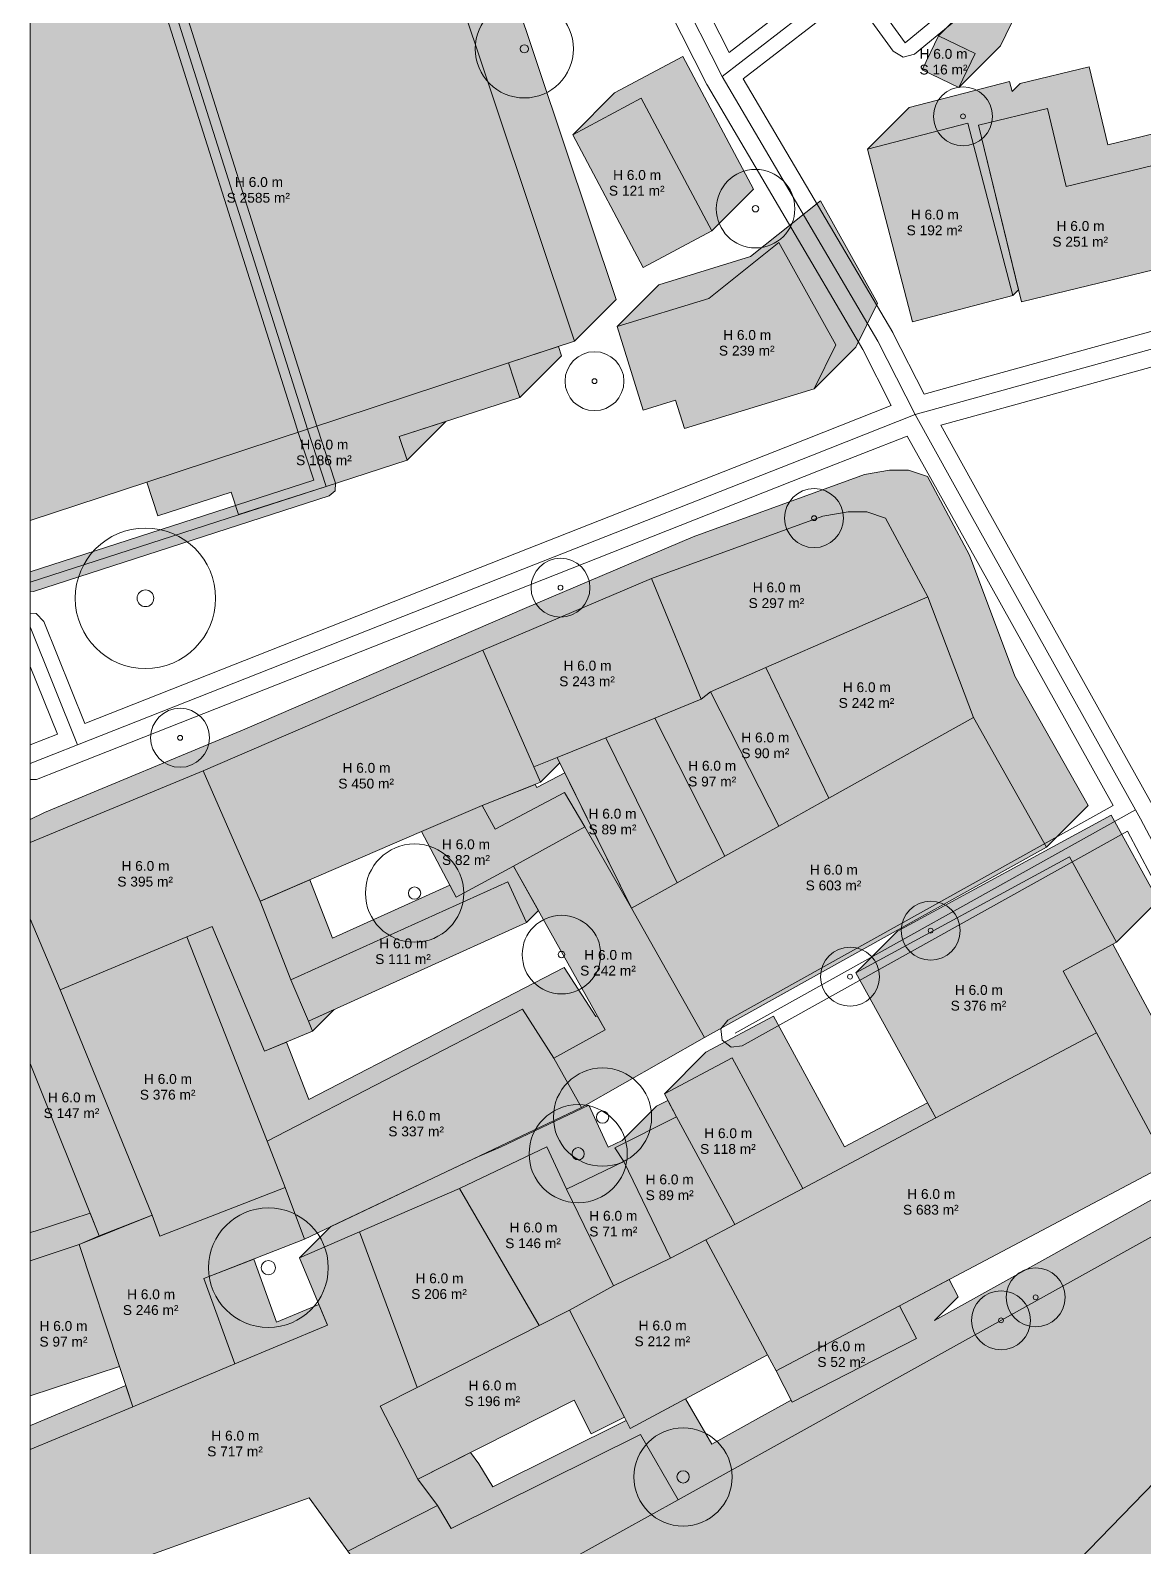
# Model space of a CAD drawing. Header units: metres. Extents: x -4 to 969, y -5 to 964.
# Drawn here: x 0 to 113.4, y 262.5 to 416.8 of the extents above; entities that cross this region are included whole.
import ezdxf

# ---------------------------------------------------------------- set-up
doc = ezdxf.new("R2010")
doc.units = ezdxf.units.M
doc.header["$MEASUREMENT"] = 0
for name, color, linetype, lineweight, true_color in [('TPX_BUILDING_AREAS_TEXT', 7, 'CONTINUOUS', 0, 0x000000), ('TPX_BUILDING_HEIGHTS_TEXT', 7, 'CONTINUOUS', 0, 0x000000), ('TPX_BUILDINGS', 7, 'CONTINUOUS', 0, 0x000000), ('TPX_BUILDINGS_HATCH', 7, 'CONTINUOUS', 0, 0xf0f0f0), ('TPX_BUILDINGS_SHADOWS_HATCH', 7, 'CONTINUOUS', 0, 0x000000), ('TPX_BUILDINGS_SHADOWS_OUTLINES', 7, 'CONTINUOUS', 0, 0x000000), ('TPX_CONTOUR_LINES_5M', 7, 'CONTINUOUS', 0, 0x969696), ('TPX_FRAME_PROJECT', 7, 'CONTINUOUS', 0, 0x000000), ('TPX_ROADS_AXES', 7, 'CONTINUOUS', 0, 0x323232), ('TPX_ROADS_CONTOURS', 7, 'CONTINUOUS', 0, 0x646464), ('TPX_ROADS_HATCH', 7, 'CONTINUOUS', 0, 0xc8c8c8), ('TPX_VEGETATION_GREEN_SPACES', 7, 'CONTINUOUS', 0, 0x58ba48), ('TPX_VEGETATION_GREEN_SPACES_HATCH', 7, 'CONTINUOUS', 0, 0x58ba48), ('TPX_VEGETATION_TREES_INDIVIDUAL', 7, 'CONTINUOUS', 0, 0x136734)]:
    doc.layers.add(name, color=color, linetype=linetype, lineweight=lineweight, true_color=true_color)
doc.styles.add('TPX_TEXTE', font='arial.ttf')

# ---------------------------------------------------------------- blocks, each defined once
blk = doc.blocks.new('TREETR003_CR040')
at = {"layer": 'TPX_VEGETATION_TREES_INDIVIDUAL'}
for radius in [4, 0.333]:
    blk.add_circle((0, 0, 0.04), radius, dxfattribs=at)
blk = doc.blocks.new('TREETR003_CR030')
at = {"layer": 'TPX_VEGETATION_TREES_INDIVIDUAL'}
for radius in [3, 0.25]:
    blk.add_circle((0, 0, 0.04), radius, dxfattribs=at)
blk = doc.blocks.new('TREETR007_CR061')
at = {"layer": 'TPX_VEGETATION_TREES_INDIVIDUAL'}
for radius in [6.09, 0.725]:
    blk.add_circle((0, 0, 0.04), radius, dxfattribs=at)
blk = doc.blocks.new('TREETR006_CR050')
at = {"layer": 'TPX_VEGETATION_TREES_INDIVIDUAL'}
for radius in [5, 0.625]:
    blk.add_circle((0, 0, 0.04), radius, dxfattribs=at)
blk = doc.blocks.new('TREETR009_CR072')
at = {"layer": 'TPX_VEGETATION_TREES_INDIVIDUAL'}
for radius in [7.15, 0.851]:
    blk.add_circle((0, 0, 0.04), radius, dxfattribs=at)
blk = doc.blocks.new('TREETR004_CR050')
at = {"layer": 'TPX_VEGETATION_TREES_INDIVIDUAL'}
for radius in [5, 0.417]:
    blk.add_circle((0, 0, 0.04), radius, dxfattribs=at)

msp = doc.modelspace()

# ---------------------------------------------------------------- hatches: boundary and pattern name
at = {"layer": 'TPX_BUILDINGS_HATCH'}
for points in [[(0, 421.73), (0, 366.92), (11.86, 370.82), (28.21, 376.21), (48.7, 382.96), (55.4, 385.16), (38.92, 434.54), (25.62, 430.16), (12.5, 425.84), (0, 421.73)], [(92.48, 416.24), (90.81, 412.81), (94.53, 411), (96.19, 414.44), (92.48, 416.24)], [(62.2, 409.91), (55.23, 406.19), (62.41, 392.68), (69.39, 396.39), (62.2, 409.91)], [(103.55, 408.87), (96.53, 407.17), (100.9, 389.17), (118.98, 393.56), (116.54, 403.61), (105.47, 400.93), (103.55, 408.87)], [(95.44, 407.38), (85.22, 404.72), (89.81, 387.15), (100.02, 389.81), (95.44, 407.38)], [(69.08, 389.53), (59.74, 386.68), (62.38, 378.16), (65.7, 379.17), (66.59, 376.27), (79.79, 380.31), (82.02, 384.8), (76.21, 395.23), (69.08, 389.53)], [(28.21, 376.21), (11.86, 370.82), (12.98, 367.4), (20.44, 369.81), (21.19, 367.52), (30.13, 370.39), (38.36, 373.05), (37.56, 375.47), (49.85, 379.44), (48.7, 382.96), (28.21, 376.21)], [(80.69, 367.36), (63.26, 361), (68.29, 348.73), (69.25, 349.49), (74.88, 351.96), (91.37, 359.14), (87.08, 367.17), (85.17, 367.81), (83.25, 367.8), (80.69, 367.36)], [(63.26, 361), (46.08, 353.72), (51.28, 341.84), (53.65, 342.8), (58.59, 344.8), (63.59, 346.81), (68.29, 348.73), (63.26, 361)], [(91.37, 359.14), (74.88, 351.96), (81.29, 338.65), (96.01, 346.85), (91.37, 359.14)], [(46.08, 353.72), (17.6, 341.43), (23.41, 328.16), (39.81, 335.25), (46, 337.92), (51.94, 340.28), (51.28, 341.84), (46.08, 353.72)], [(74.88, 351.96), (69.25, 349.49), (76.2, 335.81), (81.29, 338.65), (74.88, 351.96)], [(68.29, 348.73), (63.59, 346.81), (70.72, 332.76), (76.2, 335.81), (69.25, 349.49), (68.29, 348.73)], [(65.85, 330.04), (61.22, 327.47), (68.65, 314.29), (103.45, 333.67), (96.01, 346.85), (81.29, 338.65), (76.2, 335.81), (70.72, 332.76), (65.85, 330.04)], [(58.59, 344.8), (53.65, 342.8), (61.22, 327.47), (65.85, 330.04), (58.59, 344.8)], [(0, 334.13), (0, 326.36), (3.04, 319.15), (15.95, 324.54), (18.51, 325.6), (23.85, 312.91), (28.74, 314.95), (28.31, 315.96), (26.54, 320.16), (23.41, 328.16), (17.6, 341.43), (0, 334.13)], [(46, 337.92), (39.81, 335.25), (43.36, 328.59), (49.2, 331.74), (56.44, 335.75), (54.38, 339.23), (47.32, 335.49), (46, 337.92)], [(56.44, 335.75), (49.2, 331.74), (58.53, 315.06), (53.31, 312.18), (56.12, 307.16), (68.65, 314.29), (61.22, 327.47), (56.44, 335.75)], [(105.79, 332.69), (84.05, 320.88), (92.18, 306.1), (108.55, 314.77), (105.14, 321.05), (110.57, 324), (105.79, 332.69)], [(48.63, 330.15), (26.54, 320.16), (28.31, 315.96), (50.53, 326), (48.63, 330.15)], [(0, 326.36), (0, 311.66), (7.01, 294.1), (12.42, 296.22), (3.04, 319.15), (0, 326.36)], [(15.95, 324.54), (3.04, 319.15), (12.42, 296.22), (13.17, 294.08), (25.96, 299.04), (24.12, 303.74), (15.95, 324.54)], [(50.11, 317.17), (24.12, 303.74), (25.96, 299.04), (27.92, 293.77), (56.12, 307.16), (53.31, 312.18), (50.11, 317.17)], [(71.72, 295.27), (68.77, 293.71), (75.06, 281.98), (75.94, 280.35), (88.48, 286.98), (115.73, 301.4), (108.55, 314.77), (92.18, 306.1), (78.64, 298.92), (71.72, 295.27)], [(71.44, 312.23), (64.55, 308.56), (65.8, 306.21), (71.72, 295.27), (78.64, 298.92), (71.44, 312.23)], [(65.8, 306.21), (59.5, 303.05), (60.41, 301.67), (65.19, 291.82), (68.77, 293.71), (71.72, 295.27), (65.8, 306.21)], [(52.6, 303.17), (43.69, 298.93), (51.79, 284.97), (54.9, 286.54), (59.36, 289.02), (54.58, 298.87), (52.6, 303.17)], [(60.41, 301.67), (54.58, 298.87), (59.36, 289.02), (65.19, 291.82), (60.41, 301.67)], [(51.88, 259.41), (50.87, 258.84), (61.04, 240.58), (66.4, 230.96), (82.03, 203.8), (107.04, 217.86), (105.44, 220.68), (117.71, 227.5), (119.15, 224.94), (146.28, 239.99), (151.2, 254.45), (143.21, 268.67), (141.3, 267.61), (134.1, 280.42), (135.65, 281.28), (125.07, 300.07), (65.96, 267.22), (51.88, 259.41)], [(12.42, 296.22), (4.97, 293.21), (9.09, 280.79), (10.43, 276.71), (20.83, 281.06), (17.68, 289.76), (27.92, 293.77), (25.96, 299.04), (13.17, 294.08), (12.42, 296.22)], [(43.69, 298.93), (33.51, 294.52), (39.39, 278.68), (51.79, 284.97), (43.69, 298.93)], [(0, 272.34), (0, 259.76), (0.88, 257.51), (28.39, 267.44), (32.32, 261.99), (41.44, 266.65), (39.44, 269.32), (35.62, 276.77), (39.39, 278.68), (33.51, 294.52), (27.41, 291.85), (30.24, 285.01), (20.83, 281.06), (10.43, 276.71), (0, 272.34)], [(59.36, 289.02), (54.9, 286.54), (60.48, 275.66), (61.08, 274.5), (75.06, 281.98), (68.77, 293.71), (65.19, 291.82), (59.36, 289.02)], [(0, 291.57), (0, 277.81), (9.09, 280.79), (4.97, 293.21), (0, 291.57)], [(39.39, 278.68), (35.62, 276.77), (39.44, 269.32), (55.36, 277.38), (57.11, 273.96), (60.48, 275.66), (54.9, 286.54), (51.79, 284.97), (39.39, 278.68)], [(88.48, 286.98), (75.94, 280.35), (77.58, 277.17), (90.21, 283.65), (88.48, 286.98)], [(41.44, 266.65), (32.32, 261.99), (36.46, 256.22), (38.15, 253.76), (46.19, 258.81), (50.54, 261.54), (51.88, 259.41), (65.96, 267.22), (62.13, 273.87), (42.86, 264.31), (41.44, 266.65)]]:
    msp.add_hatch(color=256, dxfattribs=at).paths.add_polyline_path(points)
at = {"layer": 'TPX_BUILDINGS_SHADOWS_HATCH'}
for points in [[(25.36, 447.66), (21.12, 443.42), (35.84, 448.27), (40.5, 435.05), (38.92, 434.54), (55.4, 385.16), (59.64, 389.4), (49.07, 421.08), (45.82, 419.31), (44.16, 422.34), (48.91, 424.92), (50.57, 421.89), (54.82, 426.14), (53.15, 429.16), (48.4, 426.58), (47.53, 425.71), (46.01, 430.25), (44.61, 429.74), (39.93, 442.69), (46.97, 445.23), (51.64, 432.28), (55.88, 436.52), (51.21, 449.47), (44.17, 446.93), (42.6, 445.36), (42.16, 446.6), (39.73, 445.69), (38.11, 450.03), (37.71, 449.82), (36.86, 451.45), (25.36, 447.66)], [(96.72, 420.48), (92.48, 416.24), (96.19, 414.44), (94.53, 411), (98.77, 415.25), (100.44, 418.68), (96.72, 420.48)], [(59.47, 410.44), (55.23, 406.19), (62.2, 409.91), (69.39, 396.39), (73.64, 400.63), (66.45, 414.15), (59.47, 410.44)], [(89.46, 408.96), (85.22, 404.72), (95.44, 407.38), (100.02, 389.81), (100.6, 390.39), (96.53, 407.17), (103.55, 408.87), (105.47, 400.93), (116.54, 403.61), (118.98, 393.56), (119.94, 394.52), (117.42, 403.99), (120.22, 404.74), (119.48, 407.54), (109.72, 405.17), (107.79, 413.11), (100.77, 411.41), (99.95, 410.59), (99.68, 411.62), (89.46, 408.96)], [(63.98, 390.92), (59.74, 386.68), (69.08, 389.53), (76.21, 395.23), (82.02, 384.8), (79.79, 380.31), (84.03, 384.55), (86.26, 389.05), (80.45, 399.47), (73.33, 393.78), (63.98, 390.92)], [(53.78, 384.63), (48.7, 382.96), (49.85, 379.44), (54.09, 383.68), (53.78, 384.63)], [(42.31, 377), (37.56, 375.47), (38.36, 373.05), (42.31, 377)], [(0, 336.47), (0, 334.13), (17.6, 341.43), (46.08, 353.72), (63.26, 361), (80.69, 367.36), (83.25, 367.8), (85.17, 367.81), (87.08, 367.17), (91.37, 359.14), (96.01, 346.85), (103.45, 333.67), (107.69, 337.91), (100.25, 351.09), (95.61, 363.39), (91.33, 371.41), (89.41, 372.05), (87.49, 372.04), (84.93, 371.6), (67.5, 365.24), (50.32, 357.96), (21.84, 345.67), (1.45, 337.21), (0, 336.47)], [(58.94, 344.94), (58.59, 344.8), (65.85, 330.04), (70.72, 332.76), (63.59, 346.81), (58.94, 344.94)], [(53.65, 342.8), (51.28, 341.84), (51.94, 340.28), (53.92, 342.26), (53.65, 342.8)], [(51.39, 340.06), (46, 337.92), (47.32, 335.49), (54.38, 339.23), (56.44, 335.75), (61.22, 327.47), (54.42, 341.25), (51.57, 339.73), (51.39, 340.06)], [(88.29, 325.13), (84.05, 320.88), (105.79, 332.69), (110.57, 324), (114.82, 328.24), (110.03, 336.93), (88.29, 325.13)], [(23.45, 328.18), (23.41, 328.16), (26.54, 320.16), (48.63, 330.15), (50.53, 326), (51.73, 327.21), (49.2, 331.74), (43.36, 328.59), (42.71, 329.8), (30.78, 324.4), (28.46, 330.34), (23.45, 328.18)], [(18.51, 325.6), (15.95, 324.54), (24.12, 303.74), (50.11, 317.17), (53.31, 312.18), (58.53, 315.06), (57.72, 316.51), (57.56, 316.43), (54.35, 321.42), (28.36, 307.98), (26.07, 313.83), (23.85, 312.91), (18.51, 325.6)], [(110.2, 323.8), (105.14, 321.05), (108.55, 314.77), (115.73, 301.4), (119.97, 305.64), (112.8, 319.01), (110.2, 323.8)], [(30.95, 317.15), (28.31, 315.96), (28.74, 314.95), (30.95, 317.15)], [(68.79, 312.8), (64.55, 308.56), (71.44, 312.23), (78.64, 298.92), (92.18, 306.1), (91.33, 307.64), (82.88, 303.16), (75.68, 316.48), (68.79, 312.8)], [(30.59, 295.04), (27.41, 291.85), (33.51, 294.52), (43.69, 298.93), (52.6, 303.17), (54.58, 298.87), (60.41, 301.67), (59.5, 303.05), (65.8, 306.21), (64.91, 307.87), (63.75, 307.29), (60.27, 303.81), (58.82, 303.12), (56.85, 307.41), (47.93, 303.17), (45.57, 302.15), (30.59, 295.04)], [(44.82, 272.04), (39.44, 269.32), (41.44, 266.65), (42.86, 264.31), (62.13, 273.87), (65.96, 267.22), (125.07, 300.07), (135.65, 281.28), (134.1, 280.42), (141.3, 267.61), (143.21, 268.67), (151.2, 254.45), (146.28, 239.99), (154.77, 248.48), (158.33, 258.94), (143.62, 287.06), (142.83, 288.46), (142.87, 288.5), (140.84, 292.37), (182.6, 303.6), (194.68, 251.25), (198.2, 254.77), (185.55, 307.5), (145.09, 296.61), (142.01, 293.54), (133.56, 308.55), (92.06, 285.5), (94.45, 287.89), (93.54, 289.66), (88.48, 286.98), (90.21, 283.65), (77.58, 277.17), (77.46, 277.39), (74.44, 275.71), (69.37, 272.9), (66.72, 277.51), (61.08, 274.5), (60.67, 275.29), (47.1, 268.55), (45.68, 270.89), (44.82, 272.04)], [(0, 294.43), (0, 291.57), (4.97, 293.21), (12.42, 296.22), (7.01, 294.1), (6.08, 296.42), (0.51, 294.59), (0, 294.43)], [(22.74, 291.74), (17.68, 289.76), (20.83, 281.06), (30.24, 285.01), (29.37, 287.11), (25.08, 285.31), (22.74, 291.74)], [(0, 274.79), (0, 272.34), (10.43, 276.71), (9.72, 278.88), (0.02, 274.81), (0, 274.79)]]:
    msp.add_hatch(color=256, dxfattribs=at).paths.add_polyline_path(points)
at = {"layer": 'TPX_ROADS_HATCH'}
msp.add_hatch(color=256, dxfattribs=at).paths.add_polyline_path([(0, 361.69), (0, 359.71), (0.31, 359.68), (30.44, 369.44), (31.02, 369.94), (31.08, 370.71), (29.16, 376.51), (28.75, 377.8), (13.45, 426.15), (10.1, 436.68), (20.48, 439.92), (21.08, 440.42), (21.13, 441.2), (20.48, 443.1), (19.98, 443.67), (19.21, 443.72), (18.64, 443.21), (18.59, 442.45), (18.91, 441.52), (8.54, 438.29), (0, 435.62), (0, 433.65), (0.3, 433.62), (8.19, 436.08), (11.54, 425.54), (26.85, 377.2), (27.26, 375.89), (28.87, 371.04), (0, 361.69)])
at = {"layer": 'TPX_VEGETATION_GREEN_SPACES_HATCH'}
msp.add_hatch(color=256, dxfattribs=at).paths.add_polyline_path([(0, 311.66), (0, 291.57), (4.97, 293.21), (7.01, 294.1), (0, 311.66)])

# ---------------------------------------------------------------- linework, layer by layer
at = {"layer": 'TPX_BUILDINGS', "elevation": 0.04}
for points in [[(0, 421.73), (0, 366.92), (11.86, 370.82), (28.21, 376.21), (48.7, 382.96), (55.4, 385.16), (38.92, 434.54), (25.62, 430.16), (12.5, 425.84)], [(92.48, 416.24), (90.81, 412.81), (94.53, 411), (96.19, 414.44)], [(62.2, 409.91), (55.23, 406.19), (62.41, 392.68), (69.39, 396.39)], [(103.55, 408.87), (96.53, 407.17), (100.9, 389.17), (118.98, 393.56), (116.54, 403.61), (105.47, 400.93)], [(95.44, 407.38), (85.22, 404.72), (89.81, 387.15), (100.02, 389.81)], [(69.08, 389.53), (59.74, 386.68), (62.38, 378.16), (65.7, 379.17), (66.59, 376.27), (79.79, 380.31), (82.02, 384.8), (76.21, 395.23)], [(28.21, 376.21), (11.86, 370.82), (12.98, 367.4), (20.44, 369.81), (21.19, 367.52), (30.13, 370.39), (38.36, 373.05), (37.56, 375.47), (49.85, 379.44), (48.7, 382.96)], [(80.69, 367.36), (63.26, 361), (68.29, 348.73), (69.25, 349.49), (74.88, 351.96), (91.37, 359.14), (87.08, 367.17), (85.17, 367.81), (83.25, 367.8)], [(63.26, 361), (46.08, 353.72), (51.28, 341.84), (53.65, 342.8), (58.59, 344.8), (63.59, 346.81), (68.29, 348.73)], [(91.37, 359.14), (74.88, 351.96), (81.29, 338.65), (96.01, 346.85)], [(46.08, 353.72), (17.6, 341.43), (23.41, 328.16), (39.81, 335.25), (46, 337.92), (51.94, 340.28), (51.28, 341.84)], [(74.88, 351.96), (69.25, 349.49), (76.2, 335.81), (81.29, 338.65)], [(68.29, 348.73), (63.59, 346.81), (70.72, 332.76), (76.2, 335.81), (69.25, 349.49)], [(65.85, 330.04), (61.22, 327.47), (68.65, 314.29), (103.45, 333.67), (96.01, 346.85), (81.29, 338.65), (76.2, 335.81), (70.72, 332.76)], [(58.59, 344.8), (53.65, 342.8), (61.22, 327.47), (65.85, 330.04)], [(0, 334.13), (0, 326.36), (3.04, 319.15), (15.95, 324.54), (18.51, 325.6), (23.85, 312.91), (28.74, 314.95), (28.31, 315.96), (26.54, 320.16), (23.41, 328.16), (17.6, 341.43)], [(46, 337.92), (39.81, 335.25), (43.36, 328.59), (49.2, 331.74), (56.44, 335.75), (54.38, 339.23), (47.32, 335.49)], [(56.44, 335.75), (49.2, 331.74), (58.53, 315.06), (53.31, 312.18), (56.12, 307.16), (68.65, 314.29), (61.22, 327.47)], [(105.79, 332.69), (84.05, 320.88), (92.18, 306.1), (108.55, 314.77), (105.14, 321.05), (110.57, 324)], [(48.63, 330.15), (26.54, 320.16), (28.31, 315.96), (50.53, 326)], [(0, 326.36), (0, 311.66), (7.01, 294.1), (12.42, 296.22), (3.04, 319.15)], [(15.95, 324.54), (3.04, 319.15), (12.42, 296.22), (13.17, 294.08), (25.96, 299.04), (24.12, 303.74)], [(50.11, 317.17), (24.12, 303.74), (25.96, 299.04), (27.92, 293.77), (56.12, 307.16), (53.31, 312.18)], [(71.72, 295.27), (68.77, 293.71), (75.06, 281.98), (75.94, 280.35), (88.48, 286.98), (115.73, 301.4), (108.55, 314.77), (92.18, 306.1), (78.64, 298.92)], [(71.44, 312.23), (64.55, 308.56), (65.8, 306.21), (71.72, 295.27), (78.64, 298.92)], [(65.8, 306.21), (59.5, 303.05), (60.41, 301.67), (65.19, 291.82), (68.77, 293.71), (71.72, 295.27)], [(52.6, 303.17), (43.69, 298.93), (51.79, 284.97), (54.9, 286.54), (59.36, 289.02), (54.58, 298.87)], [(60.41, 301.67), (54.58, 298.87), (59.36, 289.02), (65.19, 291.82)], [(51.88, 259.41), (50.87, 258.84), (61.04, 240.58), (66.4, 230.96), (82.03, 203.8), (107.04, 217.86), (105.44, 220.68), (117.71, 227.5), (119.15, 224.94), (146.28, 239.99), (151.2, 254.45), (143.21, 268.67), (141.3, 267.61), (134.1, 280.42), (135.65, 281.28), (125.07, 300.07), (65.96, 267.22)], [(12.42, 296.22), (4.97, 293.21), (9.09, 280.79), (10.43, 276.71), (20.83, 281.06), (17.68, 289.76), (27.92, 293.77), (25.96, 299.04), (13.17, 294.08)], [(43.69, 298.93), (33.51, 294.52), (39.39, 278.68), (51.79, 284.97)], [(0, 272.34), (0, 259.76), (0.88, 257.51), (28.39, 267.44), (32.32, 261.99), (41.44, 266.65), (39.44, 269.32), (35.62, 276.77), (39.39, 278.68), (33.51, 294.52), (27.41, 291.85), (30.24, 285.01), (20.83, 281.06), (10.43, 276.71)], [(59.36, 289.02), (54.9, 286.54), (60.48, 275.66), (61.08, 274.5), (75.06, 281.98), (68.77, 293.71), (65.19, 291.82)], [(0, 291.57), (0, 277.81), (9.09, 280.79), (4.97, 293.21)], [(39.39, 278.68), (35.62, 276.77), (39.44, 269.32), (55.36, 277.38), (57.11, 273.96), (60.48, 275.66), (54.9, 286.54), (51.79, 284.97)], [(88.48, 286.98), (75.94, 280.35), (77.58, 277.17), (90.21, 283.65)], [(41.44, 266.65), (32.32, 261.99), (36.46, 256.22), (38.15, 253.76), (46.19, 258.81), (50.54, 261.54), (51.88, 259.41), (65.96, 267.22), (62.13, 273.87), (42.86, 264.31)]]:
    msp.add_lwpolyline(points, close=True, dxfattribs=at)
at = {"layer": 'TPX_BUILDINGS_SHADOWS_OUTLINES', "elevation": 0.04}
for points in [[(38.92, 434.54), (55.4, 385.16), (59.64, 389.4), (49.07, 421.08)], [(133.56, 308.55), (92.06, 285.5), (94.45, 287.89), (93.54, 289.66), (88.48, 286.98), (90.21, 283.65), (77.58, 277.17), (77.46, 277.39), (74.44, 275.71), (69.37, 272.9), (66.72, 277.51), (61.08, 274.5), (60.67, 275.29), (47.1, 268.55), (45.68, 270.89), (44.82, 272.04), (39.44, 269.32), (41.44, 266.65), (42.86, 264.31), (62.13, 273.87), (65.96, 267.22), (125.07, 300.07)]]:
    msp.add_lwpolyline(points, dxfattribs=at)
for points in [[(96.72, 420.48), (92.48, 416.24), (96.19, 414.44), (94.53, 411), (98.77, 415.25), (100.44, 418.68)], [(59.47, 410.44), (55.23, 406.19), (62.2, 409.91), (69.39, 396.39), (73.64, 400.63), (66.45, 414.15)], [(89.46, 408.96), (85.22, 404.72), (95.44, 407.38), (100.02, 389.81), (100.6, 390.39), (96.53, 407.17), (103.55, 408.87), (105.47, 400.93), (116.54, 403.61), (118.98, 393.56), (119.94, 394.52), (117.42, 403.99), (120.22, 404.74), (119.48, 407.54), (109.72, 405.17), (107.79, 413.11), (100.77, 411.41), (99.95, 410.59), (99.68, 411.62)], [(63.98, 390.92), (59.74, 386.68), (69.08, 389.53), (76.21, 395.23), (82.02, 384.8), (79.79, 380.31), (84.03, 384.55), (86.26, 389.05), (80.45, 399.47), (73.33, 393.78)], [(53.78, 384.63), (48.7, 382.96), (49.85, 379.44), (54.09, 383.68)], [(42.31, 377), (37.56, 375.47), (38.36, 373.05)], [(0, 336.47), (0, 334.13), (17.6, 341.43), (46.08, 353.72), (63.26, 361), (80.69, 367.36), (83.25, 367.8), (85.17, 367.81), (87.08, 367.17), (91.37, 359.14), (96.01, 346.85), (103.45, 333.67), (107.69, 337.91), (100.25, 351.09), (95.61, 363.39), (91.33, 371.41), (89.41, 372.05), (87.49, 372.04), (84.93, 371.6), (67.5, 365.24), (50.32, 357.96), (21.84, 345.67), (1.45, 337.21)], [(58.94, 344.94), (58.59, 344.8), (65.85, 330.04), (70.72, 332.76), (63.59, 346.81)], [(53.65, 342.8), (51.28, 341.84), (51.94, 340.28), (53.92, 342.26)], [(51.39, 340.06), (46, 337.92), (47.32, 335.49), (54.38, 339.23), (56.44, 335.75), (61.22, 327.47), (54.42, 341.25), (51.57, 339.73)], [(88.29, 325.13), (84.05, 320.88), (105.79, 332.69), (110.57, 324), (114.82, 328.24), (110.03, 336.93)], [(23.45, 328.18), (23.41, 328.16), (26.54, 320.16), (48.63, 330.15), (50.53, 326), (51.73, 327.21), (49.2, 331.74), (43.36, 328.59), (42.71, 329.8), (30.78, 324.4), (28.46, 330.34)], [(18.51, 325.6), (15.95, 324.54), (24.12, 303.74), (50.11, 317.17), (53.31, 312.18), (58.53, 315.06), (57.72, 316.51), (57.56, 316.43), (54.35, 321.42), (28.36, 307.98), (26.07, 313.83), (23.85, 312.91)], [(110.2, 323.8), (105.14, 321.05), (108.55, 314.77), (115.73, 301.4), (119.97, 305.64), (112.8, 319.01)], [(30.95, 317.15), (28.31, 315.96), (28.74, 314.95)], [(68.79, 312.8), (64.55, 308.56), (71.44, 312.23), (78.64, 298.92), (92.18, 306.1), (91.33, 307.64), (82.88, 303.16), (75.68, 316.48)], [(30.59, 295.04), (27.41, 291.85), (33.51, 294.52), (43.69, 298.93), (52.6, 303.17), (54.58, 298.87), (60.41, 301.67), (59.5, 303.05), (65.8, 306.21), (64.91, 307.87), (63.75, 307.29), (60.27, 303.81), (58.82, 303.12), (56.85, 307.41), (47.93, 303.17), (45.57, 302.15)], [(0, 294.43), (0, 291.57), (4.97, 293.21), (12.42, 296.22), (7.01, 294.1), (6.08, 296.42), (0.51, 294.59)], [(22.74, 291.74), (17.68, 289.76), (20.83, 281.06), (30.24, 285.01), (29.37, 287.11), (25.08, 285.31)], [(0, 274.79), (0, 272.34), (10.43, 276.71), (9.72, 278.88), (0.02, 274.81)]]:
    msp.add_lwpolyline(points, close=True, dxfattribs=at)
at = {"layer": 'TPX_CONTOUR_LINES_5M', "elevation": 0.05}
msp.add_lwpolyline([(135.97, 291.19), (101.03, 255.18), (105.76, 248.61), (135.97, 265.52), (135.97, 291.19)], dxfattribs=at)
at = {"layer": 'TPX_FRAME_PROJECT', "elevation": 0}
msp.add_lwpolyline([(0, 0), (966.9, 0), (966.9, 960.67), (0, 960.67)], close=True, dxfattribs=at)
at = {"layer": 'TPX_ROADS_AXES', "elevation": 0.03}
for points in [[(2.12, 530.16), (10.57, 515.84), (33.86, 475.48), (61.4, 429.92), (70.43, 412.1), (86.29, 385.16), (90.08, 377.71)], [(111.27, 466.52), (125.54, 447.38), (124.89, 445.05), (89.06, 415.55), (83.99, 422.61), (70.43, 412.1)], [(0, 360.63), (30.13, 370.39), (28.21, 376.21), (27.8, 377.5), (12.5, 425.84), (8.84, 437.33)], [(284.23, 414.64), (270.72, 413.88), (252.47, 412.47), (217.74, 410.56), (190.24, 405.84), (134.01, 389.85), (96.46, 379.47), (90.08, 377.71)], [(90.08, 377.71), (79.62, 373.58), (50.15, 361.97), (4.82, 344.09), (0, 342.19)], [(90.08, 377.71), (95.8, 367.44), (112.52, 337.46), (113.04, 336.54), (146.49, 273.42), (166.04, 237.21)], [(4.82, 344.09), (0, 356.08)], [(112.52, 337.46), (71.75, 314.75)]]:
    msp.add_lwpolyline(points, dxfattribs=at)
at = {"layer": 'TPX_ROADS_CONTOURS', "elevation": 0.03}
for points in [[(181.24, 446.54), (188.47, 407.16), (133.54, 391.53), (95.99, 381.16), (90.99, 379.77), (87.85, 385.95), (87.8, 386.05), (72.59, 411.87), (83.68, 420.47), (87.84, 414.68), (88.87, 414.07), (90.02, 414.4), (125.84, 443.89)], [(59.87, 429.07), (68.87, 411.31), (68.93, 411.21), (84.75, 384.32), (87.64, 378.63), (78.98, 375.21), (49.51, 363.6), (5.56, 346.27), (1.39, 356.64), (0.59, 357.46), (0, 357.47), (0, 352.06), (2.77, 345.17), (0, 344.07), (0, 340.57), (0.64, 340.56), (5.46, 342.47), (50.79, 360.34), (80.26, 371.96), (89.29, 375.52), (94.27, 366.59), (110.26, 337.92), (71.02, 316.06), (70.3, 315.16), (70.44, 314.02), (71.34, 313.3), (72.48, 313.44), (111.71, 335.3), (144.95, 272.6)], [(11.54, 425.54), (26.85, 377.2), (27.26, 375.89), (28.87, 371.04), (0, 361.69), (0, 359.71), (0.31, 359.68), (30.44, 369.44), (31.02, 369.94), (31.08, 370.71), (29.16, 376.51), (28.75, 377.8), (13.45, 426.15)], [(166.93, 239.25), (148.04, 274.25), (114.58, 337.35), (114.05, 338.32), (97.33, 368.29), (92.69, 376.61), (96.92, 377.78), (134.49, 388.17), (190.63, 404.13), (217.93, 408.82), (252.56, 410.73), (252.6, 410.73), (270.83, 412.13), (282.93, 412.82), (286.11, 401.57), (289.27, 388.21), (313.79, 271.6), (313.89, 271.27), (318.82, 259.75)]]:
    msp.add_lwpolyline(points, dxfattribs=at)
msp.add_lwpolyline([(63.53, 429.6), (73.1, 436.5), (81.98, 422.94), (71.15, 414.55)], close=True, dxfattribs=at)
at = {"layer": 'TPX_VEGETATION_GREEN_SPACES', "elevation": 0}
msp.add_lwpolyline([(0, 311.66), (0, 291.57), (4.97, 293.21), (7.01, 294.1)], close=True, dxfattribs=at)

# ---------------------------------------------------------------- block references
at = {"layer": 'TPX_VEGETATION_TREES_INDIVIDUAL'}
for name, p in [('TREETR004_CR050', (50.3, 414.93, 0.04)), ('TREETR003_CR030', (94.96, 408.06, 0.04)), ('TREETR003_CR040', (73.84, 398.66, 0.04)), ('TREETR003_CR030', (57.44, 381.1, 0.04)), ('TREETR003_CR030', (79.8, 367.16, 0.04)), ('TREETR009_CR072', (11.72, 359, 0.04)), ('TREETR003_CR030', (53.98, 360.08, 0.04)), ('TREETR003_CR030', (15.25, 344.8, 0.04)), ('TREETR006_CR050', (39.12, 328.99, 0.04)), ('TREETR003_CR030', (91.67, 325.17, 0.04)), ('TREETR003_CR040', (54.08, 322.73, 0.04)), ('TREETR003_CR030', (83.46, 320.48, 0.04)), ('TREETR006_CR050', (58.26, 306.19, 0.04)), ('TREETR006_CR050', (55.78, 302.46, 0.04)), ('TREETR007_CR061', (24.24, 290.86, 0.04)), ('TREETR003_CR030', (102.35, 287.85, 0.04)), ('TREETR003_CR030', (98.83, 285.5, 0.04)), ('TREETR006_CR050', (66.46, 269.56, 0.04))]:
    msp.add_blockref(name, p, dxfattribs=at)

# ---------------------------------------------------------------- texts
at = {"layer": 'TPX_BUILDING_AREAS_TEXT', "style": 'TPX_TEXTE'}
for s, p in [('S 16 m²', (90.53, 412.32, 0.05)), ('S 2585 m²', (19.99, 399.27, 0.05)), ('S 121 m²', (58.91, 399.99, 0.05)), ('S 192 m²', (89.22, 395.96, 0.05)), ('S 251 m²', (104.06, 394.8, 0.05)), ('S 239 m²', (70.11, 383.71, 0.05)), ('S 186 m²', (27.06, 372.55, 0.05)), ('S 297 m²', (73.13, 358.01, 0.05)), ('S 243 m²', (53.85, 350.05, 0.05)), ('S 242 m²', (82.3, 347.85, 0.05)), ('S 90 m²', (72.39, 342.73, 0.05)), ('S 450 m²', (31.36, 339.64, 0.05)), ('S 97 m²', (66.98, 339.85, 0.05)), ('S 89 m²', (56.83, 334.97, 0.05)), ('S 82 m²', (41.91, 331.86, 0.05)), ('S 395 m²', (8.86, 329.66, 0.05)), ('S 603 m²', (78.94, 329.27, 0.05)), ('S 111 m²', (35.11, 321.77, 0.05)), ('S 242 m²', (55.98, 320.6, 0.05)), ('S 376 m²', (93.7, 317.03, 0.05)), ('S 376 m²', (11.15, 307.97, 0.05)), ('S 147 m²', (1.36, 306.09, 0.05)), ('S 337 m²', (36.45, 304.23, 0.05)), ('S 118 m²', (68.19, 302.45, 0.05)), ('S 89 m²', (62.65, 297.74, 0.05)), ('S 683 m²', (88.85, 296.26, 0.05)), ('S 71 m²', (56.91, 294.04, 0.05)), ('S 146 m²', (48.35, 292.85, 0.05)), ('S 206 m²', (38.78, 287.68, 0.05)), ('S 246 m²', (9.42, 286.05, 0.05)), ('S 97 m²', (0.93, 282.83, 0.05)), ('S 212 m²', (61.52, 282.87, 0.05)), ('S 52 m²', (80.13, 280.76, 0.05)), ('S 196 m²', (44.2, 276.77, 0.05)), ('S 717 m²', (18.01, 271.66, 0.05))]:
    msp.add_text(s, height=1, dxfattribs=at).set_placement(p)
at = {"layer": 'TPX_BUILDING_HEIGHTS_TEXT', "style": 'TPX_TEXTE'}
for p in [(90.53, 413.92, 0.05), (20.84, 400.87, 0.05), (59.33, 401.59, 0.05), (89.64, 397.56, 0.05), (104.48, 396.4, 0.05), (70.54, 385.31, 0.05), (27.49, 374.15, 0.05), (73.55, 359.61, 0.05), (54.28, 351.65, 0.05), (82.72, 349.45, 0.05), (72.39, 344.33, 0.05), (31.78, 341.24, 0.05), (66.98, 341.45, 0.05), (56.83, 336.57, 0.05), (41.91, 333.46, 0.05), (9.28, 331.26, 0.05), (79.36, 330.87, 0.05), (35.53, 323.37, 0.05), (56.4, 322.2, 0.05), (94.13, 318.63, 0.05), (11.57, 309.57, 0.05), (1.78, 307.69, 0.05), (36.88, 305.83, 0.05), (68.61, 304.05, 0.05), (62.65, 299.34, 0.05), (89.28, 297.86, 0.05), (56.91, 295.64, 0.05), (48.78, 294.45, 0.05), (39.21, 289.28, 0.05), (9.85, 287.65, 0.05), (0.93, 284.43, 0.05), (61.94, 284.47, 0.05), (80.13, 282.36, 0.05), (44.62, 278.37, 0.05), (18.43, 273.26, 0.05)]:
    msp.add_text('H 6.0 m', height=1, dxfattribs=at).set_placement(p)

doc.saveas('drawing.dxf')
